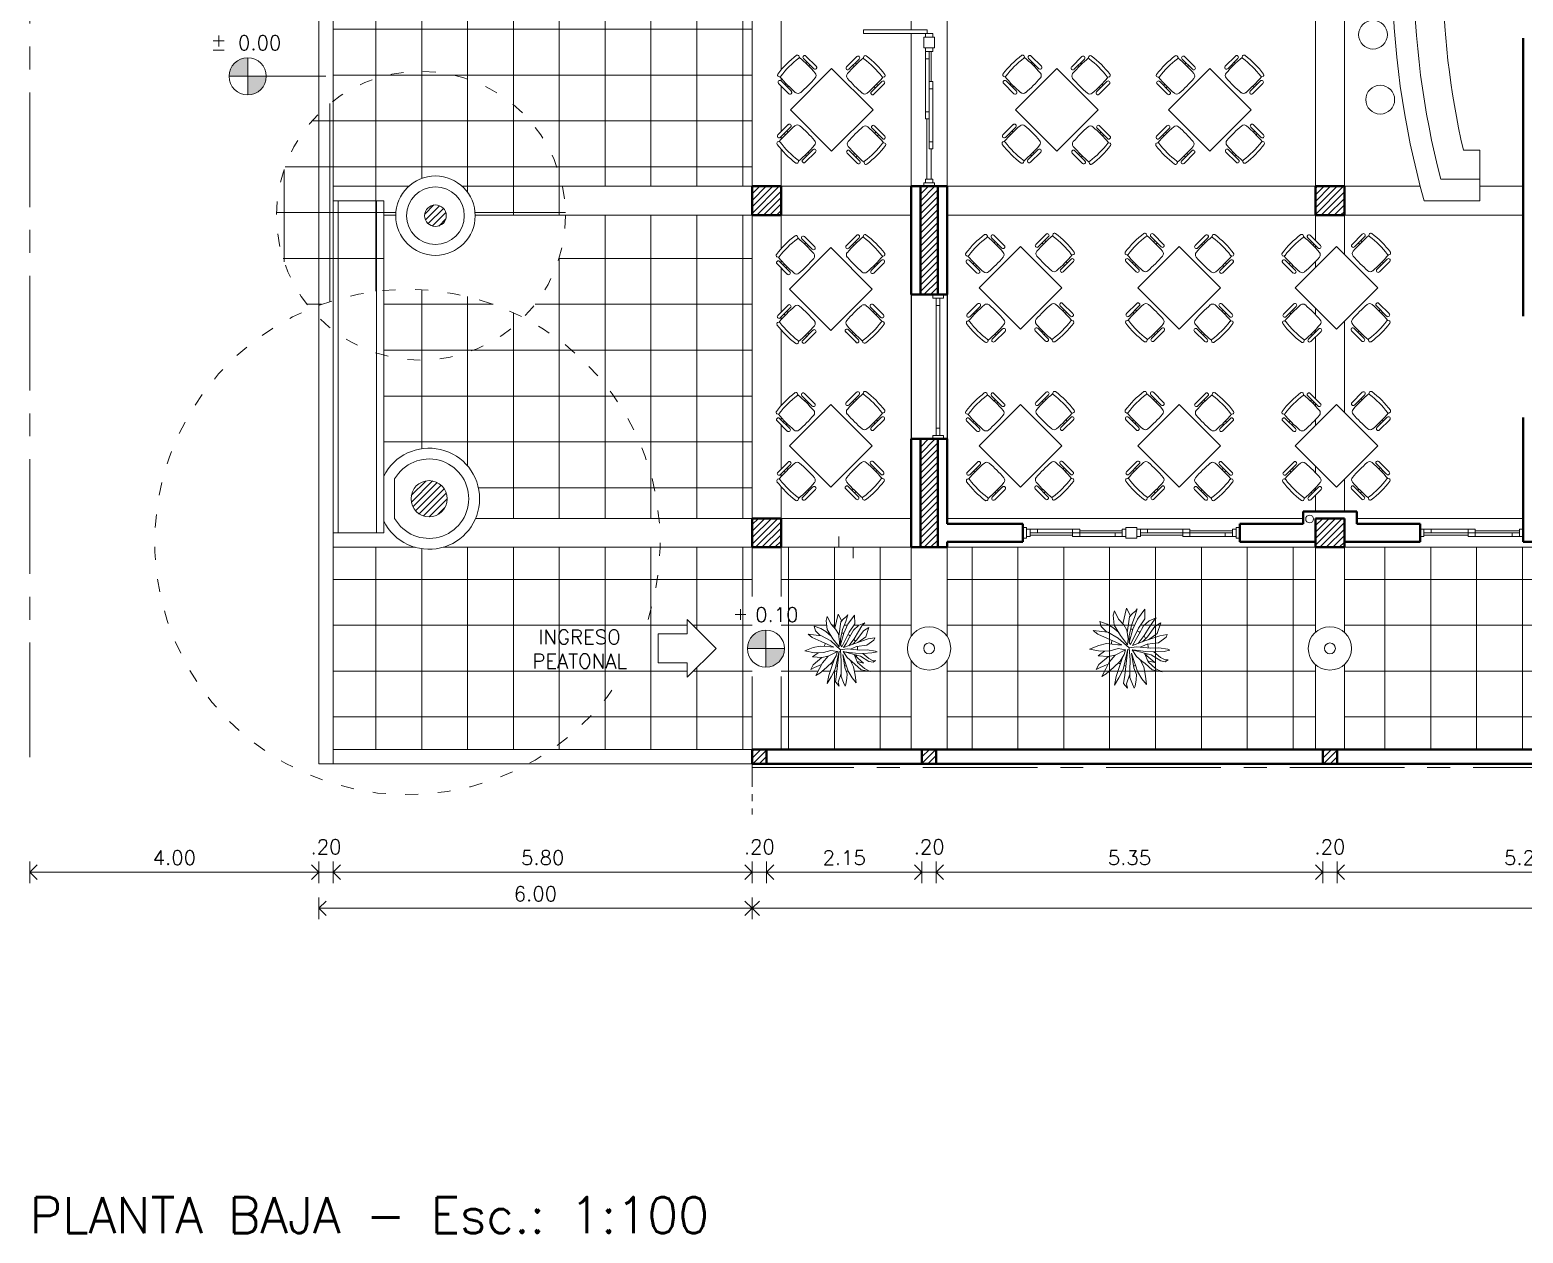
# Model space of a CAD drawing. Extents: x 1018 to 1352, y -109 to 184.
# Drawn here: x 1022.65 to 1043.32, y 100.24 to 116.91 of the extents above; entities that cross this region are included whole.
import ezdxf

# ---------------------------------------------------------------- set-up
doc = ezdxf.new("R2010")
doc.units = 0
doc.header["$LTSCALE"] = 0.5
doc.linetypes.add('ACAD_ISO03W100', pattern=[30, 12, -18])
doc.linetypes.add('CENTER', pattern=[50.8, 31.75, -6.35, 6.35, -6.35])
doc.layers.get('0').update_dxf_attribs({"linetype": 'CONTINUOUS'})
doc.layers.get('Defpoints').update_dxf_attribs({"linetype": 'CONTINUOUS'})
for name, color, linetype, lineweight in [('Acotaciones', 9, 'CONTINUOUS', 9), ('Carpintería', 55, 'CONTINUOUS', 20), ('Detalles .05', 243, 'CONTINUOUS', 5), ('Detalles 01', 8, 'CONTINUOUS', 9), ('Equipamiento fijo', 31, 'CONTINUOUS', 13), ('Equipamiento movil', 33, 'CONTINUOUS', 9), ('Muros corte', 7, 'CONTINUOUS', 40), ('Muros vista', 253, 'CONTINUOUS', 25), ('Pisos', 252, 'CONTINUOUS', 18), ('Proyección', 4, 'ACAD_ISO03W100', 18), ('Punta 01', 6, 'CONTINUOUS', 9), ('Punta 015', 64, 'CONTINUOUS', 13), ('Punta 02', 11, 'CONTINUOUS', 20), ('Punta 05', 52, 'CONTINUOUS', 50), ('Tratamiento pisos', 251, 'CONTINUOUS', 9), ('Vidrios', 147, 'CONTINUOUS', 13)]:
    doc.layers.add(name, color=color, linetype=linetype, lineweight=lineweight)
doc.styles.add('Texto 2 mm', font='simplex.shx', dxfattribs={"height": 0.2})
doc.styles.add('Texto 5 mm', font='simplex.shx', dxfattribs={"height": 0.5})
doc.dimstyles.new('Primera línea', dxfattribs={"dimscale": 0, "dimtxt": 0.2, "dimasz": 0.2, "dimexe": 0.15, "dimexo": 0, "dimgap": 0.1, "dimtad": 1, "dimzin": 4, "dimdsep": 46, "dimtxsty": 'Texto 2 mm', "dimblk": 'OPEN90', "dimcen": 2.5, "dimclrd": 256, "dimclre": 256, "dimclrt": 256, "dimadec": 0, "dimazin": 0, "dimtfac": 1, "dimtmove": 2, "dimatfit": 3, "dimldrblk": 'OPEN90', "dimfxl": 1, "dimtolj": 1, "dimtzin": 0, "dimlwd": -1, "dimlwe": -1, "dimarcsym": 0})
doc.dimstyles.new('Segunda línea', dxfattribs={"dimscale": 0, "dimtxt": 0.2, "dimasz": 0.2, "dimexe": 0.15, "dimexo": 0.5, "dimgap": 0.1, "dimtad": 1, "dimzin": 4, "dimdsep": 46, "dimtxsty": 'Texto 2 mm', "dimblk": 'OPEN90', "dimcen": 2.5, "dimclrd": 256, "dimclre": 256, "dimclrt": 256, "dimadec": 0, "dimazin": 0, "dimtfac": 1, "dimtmove": 2, "dimatfit": 3, "dimldrblk": 'OPEN90', "dimfxl": 1, "dimtolj": 1, "dimtzin": 0, "dimlwd": -1, "dimlwe": -1, "dimarcsym": 0})
pattern_1 = [(0, (10.8031, -2.4661), (1e-16, 0.635), []), (90, (10.8031, -2.4661), (-0.635, 2e-16), [])]
pattern_2 = [(45, (10.88055, -3.54249), (-0.0449012806, 0.0449012806), [])]

# ---------------------------------------------------------------- blocks, each defined once
blk = doc.blocks.new('_Open90')
at = {"color": 0, "linetype": 'ByBlock', "lineweight": -2}
for p, q in [((0, 0), (-1, 0)), ((-0.5, 0.5), (0, 0)), ((0, 0), (-0.5, -0.5))]:
    blk.add_line(p, q, dxfattribs=at)
blk = doc.blocks.new('*D199')
at = {"layer": 'Acotaciones', "transparency": 16777216}
for p, q in [((1022.649, 105.389), (1022.649, 105.089)), ((1022.849, 105.239), (1026.449, 105.239)), ((1026.649, 105.389), (1026.649, 105.089))]:
    blk.add_line(p, q, dxfattribs=at)
at = {"layer": 'Defpoints', "color": 0, "transparency": 16777216}
for p in [(1022.649, 105.389), (1026.649, 105.389), (1026.649, 105.239)]:
    blk.add_point(p, dxfattribs=at)
at = {"layer": 'Acotaciones', "transparency": 16777216, "xscale": 0.2, "yscale": 0.2, "zscale": 0.2, "rotation": 180}
blk.add_blockref('_Open90', (1022.649, 105.239), dxfattribs=at)
at = {"layer": 'Acotaciones', "transparency": 16777216, "xscale": 0.2, "yscale": 0.2, "zscale": 0.2}
blk.add_blockref('_Open90', (1026.649, 105.239), dxfattribs=at)
at = {"layer": 'Acotaciones', "transparency": 16777216, "insert": (1024.649, 105.439), "char_height": 0.2, "attachment_point": 5, "style": 'Texto 2 mm'}
blk.add_mtext('\\A1;4.00', dxfattribs=at)
blk = doc.blocks.new('Mesa con sillas')
at = {"layer": 'Equipamiento movil'}
for p, q in [((-0.394, 0.665), (-0.251, 0.523)), ((-0.217, 0.557), (-0.359, 0.7)), ((0.362, 0.708), (0.22, 0.565)), ((0.254, 0.531), (0.397, 0.674)), ((-0.574, -0.028), (-0.001, 0.545)), ((-0.34, 0.612), (-0.357, 0.595)), ((-0.305, 0.576), (-0.321, 0.56)), ((-0.001, 0.545), (0.572, -0.028)), ((0.324, 0.568), (0.307, 0.584)), ((0.36, 0.604), (0.343, 0.62)), ((-0.739, 0.32), (-0.596, 0.178)), ((-0.562, 0.212), (-0.705, 0.354)), ((-0.635, 0.317), (-0.651, 0.301)), ((-0.599, 0.282), (-0.615, 0.265)), ((0.708, 0.363), (0.565, 0.22)), ((0.599, 0.186), (0.742, 0.328)), ((0.618, 0.273), (0.602, 0.29)), ((0.654, 0.309), (0.638, 0.326)), ((-0.001, -0.6), (-0.574, -0.028)), ((0.572, -0.028), (-0.001, -0.6)), ((-0.604, -0.241), (-0.746, -0.384)), ((-0.712, -0.418), (-0.569, -0.276)), ((-0.659, -0.365), (-0.642, -0.381)), ((-0.623, -0.329), (-0.607, -0.345)), ((0.55, -0.285), (0.692, -0.428)), ((0.726, -0.394), (0.584, -0.251)), ((0.587, -0.355), (0.603, -0.339)), ((0.622, -0.391), (0.639, -0.375)), ((-0.258, -0.586), (-0.401, -0.729)), ((0.381, -0.739), (0.239, -0.596)), ((0.733, -0.527), (0.734, -0.527)), ((-0.367, -0.763), (-0.224, -0.621)), ((-0.364, -0.659), (-0.348, -0.676)), ((-0.328, -0.624), (-0.312, -0.64)), ((0.204, -0.631), (0.347, -0.773)), ((0.292, -0.65), (0.308, -0.634)), ((0.328, -0.685), (0.344, -0.669))]:
    blk.add_line(p, q, dxfattribs=at)
for centre, radius, start, end in [((0.321, -0.36), 1.342, 127.131, 142.869), ((0.321, -0.36), 1.291, 127.131, 142.869), ((-0.477, 0.687), 0.0255, 315.6251, 118.6369), ((-1.736, -0.837), 1.988, 40.8183, 49.7755), ((-0.377, 0.683), 0.0242, 45, 225), ((1.739, -0.828), 1.988, 130.2245, 139.1817), ((0.38, 0.691), 0.0242, 315, 135), ((0.48, 0.695), 0.0255, 61.3631, 224.3749), ((-0.318, -0.352), 1.291, 37.131, 52.869), ((-0.318, -0.352), 1.342, 37.131, 52.869), ((-0.726, 0.437), 0.0255, 151.3631, 314.3749), ((-0.234, 0.54), 0.0242, 225, 45), ((-0.269, 0.43), 0.0505, 319.1817, 40.8183), ((0.237, 0.548), 0.0242, 135, 315), ((0.272, 0.438), 0.0505, 139.1817, 220.8183), ((-0.794, 1.705), 1.988, 310.8183, 319.7755), ((0.729, 0.446), 0.0255, 225.6251, 28.6369), ((-0.722, 0.337), 0.0242, 45, 225), ((0.797, 1.696), 1.988, 220.2245, 229.1817), ((-0.579, 0.195), 0.0242, 225, 45), ((-1.736, 1.696), 1.988, 310.8183, 319.1817), ((1.739, 1.705), 1.988, 220.8183, 229.1817), ((0.582, 0.203), 0.0242, 135, 315), ((0.725, 0.345), 0.0242, 315, 135), ((-0.469, 0.23), 0.0505, 229.1817, 310.8183), ((0.472, 0.238), 0.0505, 229.1817, 310.8183), ((-0.729, -0.401), 0.0242, 135, 315), ((0.79, -1.76), 1.988, 130.8183, 139.7755), ((-0.587, -0.258), 0.0242, 315, 135), ((-0.477, -0.294), 0.0505, 49.1817, 130.8183), ((-1.743, -1.76), 1.988, 40.8183, 49.1817), ((1.723, -1.77), 1.988, 130.8183, 139.1817), ((0.457, -0.304), 0.0505, 49.1817, 130.8183), ((-0.81, -1.77), 1.988, 40.2245, 49.1817), ((0.567, -0.268), 0.0242, 45, 225), ((0.709, -0.411), 0.0242, 225, 45), ((-0.734, -0.501), 0.0255, 45.6251, 208.6369), ((0.314, 0.296), 1.342, 217.131, 232.869), ((0.317, 0.3), 1.296, 217.1584, 232.8416), ((-1.743, 0.773), 1.988, 310.2245, 319.1817), ((-0.241, -0.604), 0.0242, 315, 135), ((-0.277, -0.494), 0.0505, 319.1817, 40.8183), ((0.222, -0.613), 0.0242, 45, 225), ((0.257, -0.503), 0.0505, 139.1817, 220.8183), ((1.723, 0.763), 1.988, 220.8183, 229.7755), ((-0.333, 0.287), 1.291, 307.131, 322.869), ((-0.333, 0.287), 1.342, 307.131, 322.869), ((0.714, -0.511), 0.0255, 331.3631, 134.3749), ((-0.484, -0.751), 0.0255, 241.3631, 44.3749), ((-0.384, -0.746), 0.0242, 135, 315), ((0.364, -0.756), 0.0242, 225, 45), ((0.464, -0.761), 0.0255, 135.6251, 298.6369)]:
    blk.add_arc(centre, radius, start, end, dxfattribs=at)
blk = doc.blocks.new('*D200')
at = {"layer": 'Acotaciones', "transparency": 16777216}
for p, q in [((1026.849, 105.389), (1026.849, 105.089)), ((1027.049, 105.239), (1032.449, 105.239)), ((1032.649, 105.389), (1032.649, 105.089))]:
    blk.add_line(p, q, dxfattribs=at)
at = {"layer": 'Defpoints', "color": 0, "transparency": 16777216}
for p in [(1026.849, 105.389), (1032.649, 105.389), (1032.649, 105.239)]:
    blk.add_point(p, dxfattribs=at)
at = {"layer": 'Acotaciones', "transparency": 16777216, "xscale": 0.2, "yscale": 0.2, "zscale": 0.2, "rotation": 180}
blk.add_blockref('_Open90', (1026.849, 105.239), dxfattribs=at)
at = {"layer": 'Acotaciones', "transparency": 16777216, "xscale": 0.2, "yscale": 0.2, "zscale": 0.2}
blk.add_blockref('_Open90', (1032.649, 105.239), dxfattribs=at)
at = {"layer": 'Acotaciones', "transparency": 16777216, "insert": (1029.749, 105.439), "char_height": 0.2, "attachment_point": 5, "style": 'Texto 2 mm'}
blk.add_mtext('\\A1;5.80', dxfattribs=at)
blk = doc.blocks.new('*D201')
at = {"layer": 'Acotaciones', "transparency": 16777216}
for p, q in [((1032.849, 105.389), (1032.849, 105.089)), ((1033.049, 105.239), (1034.799, 105.239)), ((1034.999, 105.389), (1034.999, 105.089))]:
    blk.add_line(p, q, dxfattribs=at)
at = {"layer": 'Defpoints', "color": 0, "transparency": 16777216}
for p in [(1032.849, 105.389), (1034.999, 105.389), (1034.999, 105.239)]:
    blk.add_point(p, dxfattribs=at)
at = {"layer": 'Acotaciones', "transparency": 16777216, "xscale": 0.2, "yscale": 0.2, "zscale": 0.2, "rotation": 180}
blk.add_blockref('_Open90', (1032.849, 105.239), dxfattribs=at)
at = {"layer": 'Acotaciones', "transparency": 16777216, "xscale": 0.2, "yscale": 0.2, "zscale": 0.2}
blk.add_blockref('_Open90', (1034.999, 105.239), dxfattribs=at)
at = {"layer": 'Acotaciones', "transparency": 16777216, "insert": (1033.924, 105.439), "char_height": 0.2, "attachment_point": 5, "style": 'Texto 2 mm'}
blk.add_mtext('\\A1;2.15', dxfattribs=at)
blk = doc.blocks.new('*D202')
at = {"layer": 'Acotaciones', "transparency": 16777216}
for p, q in [((1035.199, 105.389), (1035.199, 105.089)), ((1035.399, 105.239), (1040.349, 105.239)), ((1040.549, 105.389), (1040.549, 105.089))]:
    blk.add_line(p, q, dxfattribs=at)
at = {"layer": 'Defpoints', "color": 0, "transparency": 16777216}
for p in [(1035.199, 105.389), (1040.549, 105.389), (1040.549, 105.239)]:
    blk.add_point(p, dxfattribs=at)
at = {"layer": 'Acotaciones', "transparency": 16777216, "xscale": 0.2, "yscale": 0.2, "zscale": 0.2, "rotation": 180}
blk.add_blockref('_Open90', (1035.199, 105.239), dxfattribs=at)
at = {"layer": 'Acotaciones', "transparency": 16777216, "xscale": 0.2, "yscale": 0.2, "zscale": 0.2}
blk.add_blockref('_Open90', (1040.549, 105.239), dxfattribs=at)
at = {"layer": 'Acotaciones', "transparency": 16777216, "insert": (1037.874, 105.439), "char_height": 0.2, "attachment_point": 5, "style": 'Texto 2 mm'}
blk.add_mtext('\\A1;5.35', dxfattribs=at)
blk = doc.blocks.new('*D206')
at = {"layer": 'Acotaciones', "transparency": 16777216}
for p, q in [((1026.649, 104.889), (1026.649, 104.589)), ((1032.649, 104.889), (1032.649, 104.589)), ((1026.849, 104.739), (1032.449, 104.739))]:
    blk.add_line(p, q, dxfattribs=at)
at = {"layer": 'Defpoints', "color": 0, "transparency": 16777216}
for p in [(1026.649, 105.389), (1032.649, 105.389), (1032.649, 104.739)]:
    blk.add_point(p, dxfattribs=at)
at = {"layer": 'Acotaciones', "transparency": 16777216, "xscale": 0.2, "yscale": 0.2, "zscale": 0.2, "rotation": 180}
blk.add_blockref('_Open90', (1026.649, 104.739), dxfattribs=at)
at = {"layer": 'Acotaciones', "transparency": 16777216, "xscale": 0.2, "yscale": 0.2, "zscale": 0.2}
blk.add_blockref('_Open90', (1032.649, 104.739), dxfattribs=at)
at = {"layer": 'Acotaciones', "transparency": 16777216, "insert": (1029.649, 104.939), "char_height": 0.2, "attachment_point": 5, "style": 'Texto 2 mm'}
blk.add_mtext('\\A1;6.00', dxfattribs=at)
blk = doc.blocks.new('*D207')
at = {"layer": 'Acotaciones', "transparency": 16777216}
for p, q in [((1032.649, 104.889), (1032.649, 104.589)), ((1074.649, 104.889), (1074.649, 104.589)), ((1032.849, 104.739), (1074.449, 104.739))]:
    blk.add_line(p, q, dxfattribs=at)
at = {"layer": 'Defpoints', "color": 0, "transparency": 16777216}
for p in [(1032.649, 105.389), (1074.649, 105.389), (1074.649, 104.739)]:
    blk.add_point(p, dxfattribs=at)
at = {"layer": 'Acotaciones', "transparency": 16777216, "xscale": 0.2, "yscale": 0.2, "zscale": 0.2, "rotation": 180}
blk.add_blockref('_Open90', (1032.649, 104.739), dxfattribs=at)
at = {"layer": 'Acotaciones', "transparency": 16777216, "xscale": 0.2, "yscale": 0.2, "zscale": 0.2}
blk.add_blockref('_Open90', (1074.649, 104.739), dxfattribs=at)
at = {"layer": 'Acotaciones', "transparency": 16777216, "insert": (1053.649, 104.939), "char_height": 0.2, "attachment_point": 5, "style": 'Texto 2 mm'}
blk.add_mtext('\\A1;42.00', dxfattribs=at)
blk = doc.blocks.new('Planta 1')
for p, q in [((-0.233, 0.595), (-0.254, 0.525)), ((-0.254, 0.525), (-0.236, 0.364)), ((-0.166, 0.461), (-0.233, 0.595)), ((-0.039, 0.64), (-0.099, 0.388)), ((0.024, 0.515), (-0.039, 0.64)), ((-0.027, 0.244), (0.009, 0.498)), ((0.009, 0.498), (0.057, 0.553)), ((0.097, 0.506), (0.041, 0.362)), ((0.057, 0.553), (0.113, 0.595)), ((0.132, 0.627), (0.097, 0.506)), ((0.113, 0.595), (0.132, 0.627)), ((0.137, 0.461), (0.254, 0.622)), ((0.254, 0.622), (0.257, 0.466)), ((0.438, 0.481), (0.326, 0.436)), ((0.387, 0.426), (0.438, 0.481)), ((-0.337, 0.252), (-0.574, 0.277)), ((-0.574, 0.277), (-0.502, 0.222)), ((-0.35, 0.384), (-0.47, 0.424)), ((-0.47, 0.424), (-0.446, 0.342)), ((-0.446, 0.342), (-0.358, 0.254)), ((-0.259, 0.329), (-0.35, 0.384)), ((-0.172, 0.158), (-0.337, 0.252)), ((-0.164, 0.246), (-0.259, 0.329)), ((-0.236, 0.364), (-0.134, 0.198)), ((-0.084, 0.372), (-0.166, 0.461)), ((-0.033, 0.287), (-0.084, 0.372)), ((-0.012, 0.145), (-0.033, 0.287)), ((0.041, 0.362), (0.004, 0.193)), ((0.004, 0.087), (0.063, 0.299)), ((0.156, 0.317), (0.026, 0.055)), ((0.063, 0.299), (0.137, 0.461)), ((0.257, 0.466), (0.156, 0.317)), ((0.233, 0.354), (0.164, 0.225)), ((0.326, 0.436), (0.233, 0.354)), ((0.246, 0.198), (0.326, 0.329)), ((0.416, 0.342), (0.297, 0.18)), ((0.326, 0.329), (0.387, 0.426)), ((0.512, 0.401), (0.416, 0.342)), ((0.456, 0.232), (0.512, 0.401)), ((-0.483, 0.039), (-0.637, -0.021)), ((-0.502, 0.222), (-0.345, 0.15)), ((-0.361, 0.068), (-0.483, 0.039)), ((-0.177, 0.051), (-0.361, 0.068)), ((-0.345, 0.15), (-0.116, 0.05)), ((-0.116, 0.05), (-0.177, 0.051)), ((0.002, 0.002), (-0.172, 0.158)), ((-0.134, 0.198), (-0.021, 0.051)), ((-0.021, 0.051), (-0.012, 0.145)), ((0.002, 0.002), (0.121, 0.019)), ((0.017, -0.2), (0.002, 0.002)), ((0.004, 0.193), (0.004, 0.087)), ((0.026, 0.055), (0.004, 0.087)), ((0.102, 0.113), (0.058, 0.039)), ((0.257, 0.111), (0.058, 0.039)), ((0.164, 0.225), (0.102, 0.113)), ((0.121, 0.019), (0.347, -0.006)), ((0.149, 0.072), (0.246, 0.198)), ((0.182, 0.012), (0.291, 0.061)), ((0.297, 0.18), (0.22, 0.096)), ((0.496, 0.195), (0.257, 0.111)), ((0.291, 0.061), (0.475, 0.081)), ((0.315, 0.131), (0.456, 0.232)), ((0.475, 0.081), (0.597, 0.173)), ((0.616, 0.217), (0.496, 0.195)), ((0.597, 0.173), (0.616, 0.217)), ((-0.637, -0.021), (-0.464, -0.053)), ((-0.394, -0.051), (-0.496, -0.128)), ((-0.496, -0.128), (-0.331, -0.138)), ((-0.331, -0.138), (-0.486, -0.267)), ((-0.464, -0.053), (-0.302, -0.048)), ((-0.318, -0.232), (-0.374, -0.336)), ((-0.331, -0.138), (-0.22, -0.115)), ((-0.22, -0.115), (-0.318, -0.232)), ((-0.302, -0.048), (-0.172, -0.011)), ((-0.246, -0.317), (-0.142, -0.212)), ((-0.053, -0.03), (-0.22, -0.115)), ((-0.172, -0.011), (-0.053, -0.03)), ((-0.097, -0.141), (-0.164, -0.334)), ((-0.142, -0.212), (-0.076, -0.108)), ((-0.092, -0.346), (-0.019, -0.022)), ((-0.076, -0.108), (-0.053, -0.03)), ((-0.068, -0.438), (-0.019, -0.022)), ((0.015, -0.354), (0.017, -0.2)), ((0.043, -0.084), (0.081, -0.319)), ((0.084, -0.22), (0.043, -0.084)), ((0.051, -0.031), (0.249, -0.086)), ((0.124, -0.138), (0.051, -0.031)), ((0.27, -0.061), (0.062, -0.034)), ((0.11, -0.294), (0.084, -0.22)), ((0.209, -0.215), (0.124, -0.138)), ((0.174, -0.184), (0.238, -0.304)), ((0.259, -0.254), (0.209, -0.215)), ((0.249, -0.086), (0.307, -0.227)), ((0.358, -0.113), (0.249, -0.086)), ((0.257, -0.103), (0.416, -0.237)), ((0.414, -0.066), (0.27, -0.061)), ((0.416, -0.237), (0.299, -0.208)), ((0.307, -0.227), (0.43, -0.336)), ((0.347, -0.006), (0.48, -0.001)), ((0.512, -0.207), (0.358, -0.113)), ((0.401, -0.065), (0.507, -0.153)), ((0.566, -0.056), (0.414, -0.066)), ((0.48, -0.001), (0.627, -0.023)), ((0.507, -0.153), (0.584, -0.195)), ((0.584, -0.222), (0.512, -0.207)), ((0.659, -0.036), (0.566, -0.056)), ((0.584, -0.195), (0.629, -0.192)), ((0.629, -0.192), (0.584, -0.222)), ((0.627, -0.023), (0.659, -0.036)), ((-0.486, -0.267), (-0.528, -0.349)), ((-0.528, -0.349), (-0.462, -0.317)), ((-0.462, -0.317), (-0.334, -0.262)), ((-0.374, -0.336), (-0.438, -0.461)), ((-0.438, -0.461), (-0.369, -0.416)), ((-0.369, -0.416), (-0.246, -0.317)), ((-0.206, -0.458), (-0.233, -0.6)), ((-0.164, -0.334), (-0.206, -0.458)), ((-0.161, -0.483), (-0.092, -0.346)), ((-0.086, -0.572), (-0.068, -0.438)), ((0.013, -0.425), (-0.041, -0.58)), ((0.012, -0.475), (0.015, -0.354)), ((0.057, -0.582), (0.012, -0.475)), ((0.081, -0.319), (0.121, -0.428)), ((0.14, -0.379), (0.11, -0.294)), ((0.121, -0.428), (0.116, -0.515)), ((0.209, -0.5), (0.14, -0.379)), ((0.238, -0.304), (0.265, -0.456)), ((0.371, -0.356), (0.259, -0.254)), ((0.265, -0.456), (0.281, -0.59)), ((0.536, -0.386), (0.371, -0.356)), ((0.43, -0.336), (0.536, -0.386)), ((-0.233, -0.6), (-0.161, -0.483)), ((-0.023, -0.649), (-0.086, -0.572)), ((-0.041, -0.58), (-0.023, -0.649)), ((0.084, -0.649), (0.057, -0.582)), ((0.1, -0.617), (0.084, -0.649)), ((0.116, -0.515), (0.1, -0.617)), ((0.281, -0.59), (0.209, -0.5))]:
    blk.add_line(p, q)
at = {"layer": 'Detalles .05'}
for start, end in [(125.0386, 125.0807), (79.6774, 86.207), (55.7777, 65.1238), (157.2574, 168.4231), (29.6412, 39.1255), (359.4429, 11.7162), (233.5733, 240.8096), (309.5647, 313.1025), (335.4998, 341.0401), (253.2847, 258.683), (283.2227, 289.1148)]:
    blk.add_arc((0.008, 0.001), 0.3, start, end, dxfattribs=at)
blk = doc.blocks.new('*D214')
at = {"layer": 'Acotaciones', "transparency": 16777216}
for p, q in [((1040.749, 105.389), (1040.749, 105.089)), ((1040.949, 105.239), (1045.769, 105.239)), ((1045.969, 105.389), (1045.969, 105.089))]:
    blk.add_line(p, q, dxfattribs=at)
at = {"layer": 'Defpoints', "color": 0, "transparency": 16777216}
for p in [(1040.749, 105.389), (1045.969, 105.389), (1045.969, 105.239)]:
    blk.add_point(p, dxfattribs=at)
at = {"layer": 'Acotaciones', "transparency": 16777216, "xscale": 0.2, "yscale": 0.2, "zscale": 0.2, "rotation": 180}
blk.add_blockref('_Open90', (1040.749, 105.239), dxfattribs=at)
at = {"layer": 'Acotaciones', "transparency": 16777216, "xscale": 0.2, "yscale": 0.2, "zscale": 0.2}
blk.add_blockref('_Open90', (1045.969, 105.239), dxfattribs=at)
at = {"layer": 'Acotaciones', "transparency": 16777216, "insert": (1043.359, 105.439), "char_height": 0.2, "attachment_point": 5, "style": 'Texto 2 mm'}
blk.add_mtext('\\A1;5.22', dxfattribs=at)

msp = doc.modelspace()

# ---------------------------------------------------------------- hatches: boundary and pattern name
at = {"layer": 'Detalles 01'}
h = msp.add_hatch(dxfattribs=at)
h.set_pattern_fill('ANSI31', color=256, scale=0.02, style=0)
h.set_pattern_definition(pattern_2)
h.paths.add_polyline_path([(1033.049, 114.739), (1032.649, 114.739), (1032.649, 114.339), (1033.049, 114.339)])
h = msp.add_hatch(dxfattribs=at)
h.set_pattern_fill('ANSI31', color=256, scale=0.02, style=0)
h.set_pattern_definition(pattern_2)
h.paths.add_polyline_path([(1035.219, 114.739), (1034.979, 114.739), (1034.979, 113.239), (1035.219, 113.239)])
h = msp.add_hatch(dxfattribs=at)
h.set_pattern_fill('ANSI31', color=256, scale=0.02, style=0)
h.set_pattern_definition(pattern_2)
h.paths.add_polyline_path([(1040.849, 114.739), (1040.449, 114.739), (1040.449, 114.339), (1040.849, 114.339)])
h = msp.add_hatch(dxfattribs=at)
h.set_pattern_fill('ANSI31', color=256, scale=0.02, style=0)
h.set_pattern_definition(pattern_2)
h.paths.add_polyline_path([(1034.979, 109.739), (1035.219, 109.739), (1035.219, 111.239), (1034.979, 111.239)])
h = msp.add_hatch(dxfattribs=at)
h.set_pattern_fill('ANSI31', color=256, scale=0.02, style=0)
h.set_pattern_definition(pattern_2)
h.paths.add_polyline_path([(1033.049, 110.139), (1032.649, 110.139), (1032.649, 109.739), (1033.049, 109.739)])
h = msp.add_hatch(dxfattribs=at)
h.set_pattern_fill('ANSI31', color=256, scale=0.02, style=0)
h.set_pattern_definition(pattern_2)
h.paths.add_polyline_path([(1040.849, 110.139), (1040.449, 110.139), (1040.449, 109.739), (1040.849, 109.739)])
h = msp.add_hatch(dxfattribs=at)
h.set_pattern_fill('ANSI31', color=256, scale=0.02, style=0)
h.set_pattern_definition(pattern_2)
h.paths.add_polyline_path([(1035.199, 106.739), (1035.199, 106.939), (1034.999, 106.939), (1034.999, 106.739)])
h.paths.add_polyline_path([(1032.649, 106.939), (1032.649, 106.739), (1032.849, 106.739), (1032.849, 106.939)])
h = msp.add_hatch(dxfattribs=at)
h.set_pattern_fill('ANSI31', color=256, scale=0.02, style=0)
h.set_pattern_definition(pattern_2)
h.paths.add_polyline_path([(1040.749, 106.939), (1040.549, 106.939), (1040.549, 106.739), (1040.749, 106.739)])
at = {"layer": 'Tratamiento pisos'}
h = msp.add_hatch(dxfattribs=at)
h.set_pattern_fill('NET,_O', color=256, scale=0.2)
h.set_pattern_definition(pattern_1)
h.paths.add_polyline_path([(1026.849, 115.92), (1026.849, 114.739), (1027.894, 114.739, -0.38621), (1028.634, 114.739), (1030.022, 114.739, 0.552415)], flags=16)
h.paths.add_polyline_path([(1030.022, 114.739), (1032.649, 114.739), (1032.649, 117.739), (1032.149, 117.739), (1031.749, 117.339), (1031.749, 117.539), (1031.349, 117.539), (1031.349, 117.739), (1026.849, 117.739), (1026.849, 115.92, -0.552415)])
h.paths.add_polyline_path([(1031.349, 117.739), (1031.349, 117.939), (1031.749, 117.939), (1031.749, 118.139), (1032.149, 117.739), (1032.649, 117.739), (1032.649, 120.739), (1026.849, 120.739), (1026.849, 117.739)])
h = msp.add_hatch(dxfattribs=at)
h.set_pattern_fill('NET,_O', color=256, scale=0.2)
h.set_pattern_definition(pattern_1)
h.paths.add_polyline_path([(1032.649, 114.339), (1030.064, 114.339, -0.199108), (1029.482, 112.922, -0.255456), (1031.361, 110.139), (1032.649, 110.139)])
h.paths.add_polyline_path([(1029.482, 112.922, -0.268375), (1027.549, 112.399), (1027.549, 110.723, -0.970633), (1028.821, 110.139), (1031.361, 110.139, 0.255456)])
h.paths.add_polyline_path([(1027.549, 113.297), (1027.549, 112.399, 0.268375), (1029.482, 112.922, 0.143577)])
h.paths.add_polyline_path([(1026.533, 113.044, -0.075148), (1027.549, 113.297), (1027.549, 114.339), (1027.714, 114.339, -0.986953), (1028.814, 114.339), (1030.064, 114.339, 0.998196), (1026.064, 114.332, 0.176653)])
h = msp.add_hatch(dxfattribs=at)
h.set_pattern_fill('ANSI31', color=256, scale=0.02, style=0)
h.set_pattern_definition([(45, (10.594196, -2.98607), (-0.0449012806, 0.0449012806), [])])
h.paths.add_polyline_path([(1028.414, 114.332, 1), (1028.114, 114.332, 1)])
h = msp.add_hatch(dxfattribs=at)
h.set_pattern_fill('ANSI31', color=256, scale=0.02, style=0)
h.set_pattern_definition([(45, (10.63654, -2.79627), (-0.0449012806, 0.0449012806), [])])
h.paths.add_polyline_path([(1028.426, 110.412, 1), (1027.926, 110.412, 1)])
h = msp.add_hatch(dxfattribs=at)
h.set_pattern_fill('NET,_O', color=256, scale=0.2)
h.set_pattern_definition(pattern_1)
h.paths.add_polyline_path([(1028.369, 109.739, -0.140348), (1027.983, 109.739), (1026.849, 109.739), (1026.849, 106.939), (1032.649, 106.939), (1032.649, 109.739)])
h.paths.add_polyline_path([(1031.349, 108.539), (1031.749, 108.539), (1031.749, 108.739), (1032.149, 108.339), (1031.749, 107.939), (1031.749, 108.139), (1031.349, 108.139)], flags=16)
h = msp.add_hatch(dxfattribs=at)
h.set_pattern_fill('NET,_O', color=256, scale=0.2)
h.set_pattern_definition(pattern_1)
h.paths.add_polyline_path([(1034.849, 109.739), (1033.049, 109.739), (1033.049, 106.939), (1034.849, 106.939), (1034.849, 108.173, -0.147477), (1034.799, 108.339, -0.147477), (1034.849, 108.505)])
h.paths.add_polyline_path([(1034.209, 108.691), (1034.17, 108.649), (1034.123, 108.574), (1034.061, 108.472), (1034.057, 108.467, -0.041407), (1034.078, 108.435), (1034.1, 108.459), (1034.193, 108.584), (1034.267, 108.63), (1034.224, 108.499), (1034.114, 108.421), (1034.255, 108.47), (1034.347, 108.487), (1034.333, 108.453), (1034.238, 108.382), (1034.104, 108.367, -0.053604), (1034.109, 108.318), (1034.139, 108.314), (1034.242, 108.318), (1034.356, 108.301), (1034.38, 108.291), (1034.308, 108.276), (1034.191, 108.268), (1034.181, 108.268), (1034.263, 108.201), (1034.323, 108.168), (1034.358, 108.17), (1034.323, 108.147), (1034.267, 108.158), (1034.148, 108.232), (1034.096, 108.244, -0.024179), (1034.088, 108.224), (1034.193, 108.135), (1034.102, 108.158), (1034.108, 108.143), (1034.203, 108.058), (1034.286, 108.02), (1034.158, 108.043), (1034.071, 108.122), (1034.035, 108.15, -0.015438), (1034.024, 108.141), (1034.055, 108.083), (1034.075, 107.966), (1034.088, 107.862), (1034.032, 107.931), (1033.978, 108.026), (1033.956, 108.091), (1033.952, 108.1, -0.025715), (1033.93, 108.094), (1033.933, 108.072), (1033.964, 107.987), (1033.96, 107.92), (1033.948, 107.841), (1033.935, 107.816), (1033.915, 107.868), (1033.88, 107.951), (1033.88, 107.99), (1033.838, 107.87), (1033.853, 107.816), (1033.803, 107.876), (1033.818, 107.98), (1033.831, 108.092, -0.023559), (1033.81, 108.097), (1033.799, 108.051), (1033.746, 107.945), (1033.69, 107.854), (1033.71, 107.964), (1033.743, 108.06), (1033.763, 108.117, -0.031585), (1033.738, 108.133), (1033.68, 108.074), (1033.585, 107.997), (1033.531, 107.962), (1033.581, 108.058), (1033.612, 108.116), (1033.513, 108.074), (1033.461, 108.049), (1033.494, 108.112), (1033.614, 108.212), (1033.486, 108.22), (1033.565, 108.279), (1033.511, 108.278), (1033.377, 108.303), (1033.496, 108.349), (1033.591, 108.372), (1033.649, 108.367, -0.048758), (1033.662, 108.41), (1033.603, 108.436), (1033.482, 108.491), (1033.426, 108.534), (1033.593, 108.516), (1033.525, 108.584), (1033.506, 108.647), (1033.599, 108.616), (1033.669, 108.574), (1033.743, 108.51, -0.000184), (1033.743, 108.51), (1033.688, 108.601), (1033.673, 108.726), (1033.69, 108.78), (1033.741, 108.676), (1033.794, 108.619), (1033.84, 108.815), (1033.889, 108.718), (1033.915, 108.747), (1033.958, 108.78), (1033.972, 108.805), (1033.945, 108.711), (1033.902, 108.599), (1033.892, 108.552, -0.028046), (1033.918, 108.549), (1033.976, 108.676), (1034.067, 108.801), (1034.069, 108.68), (1033.991, 108.564), (1033.974, 108.531, -0.040803), (1034.007, 108.512), (1034.051, 108.593), (1034.123, 108.657)], flags=16)
h = msp.add_hatch(dxfattribs=at)
h.set_pattern_fill('NET,_O', color=256, scale=0.2)
h.set_pattern_definition(pattern_1)
h.paths.add_polyline_path([(1035.349, 109.739), (1035.349, 108.505, -0.147477), (1035.399, 108.339, -0.147477), (1035.349, 108.173), (1035.349, 106.939), (1040.449, 106.939), (1040.449, 108.115, -0.213422), (1040.349, 108.339, -0.213422), (1040.449, 108.563), (1040.449, 109.739)])
h.paths.add_polyline_path([(1037.976, 108.583), (1038.087, 108.747), (1038.085, 108.881), (1037.984, 108.742), (1037.92, 108.604), (1037.919, 108.601, -0.058012)], flags=16)
h = msp.add_hatch(dxfattribs=at)
h.set_pattern_fill('NET,_O', color=256, scale=0.2)
h.set_pattern_definition(pattern_1)
h.paths.add_polyline_path([(1045.949, 106.939), (1045.949, 108.064, -0.298217), (1045.769, 108.339, -0.298217), (1045.949, 108.614), (1045.949, 109.739), (1040.849, 109.739), (1040.849, 108.563, -0.213422), (1040.949, 108.339, -0.213422), (1040.849, 108.115), (1040.849, 106.939)])
h.paths.add_polyline_path([(1044.123, 108.438), (1043.723, 108.438), (1043.723, 108.838), (1043.523, 108.838), (1043.923, 109.238), (1044.323, 108.838), (1044.123, 108.838)], flags=16)
at = {"layer": 'Vidrios', "linetype": 'Continuous'}
h = msp.add_hatch(color=256, dxfattribs=at)
h.paths.add_polyline_path([(1025.665, 116.519, 0.414214), (1025.408, 116.262), (1025.665, 116.262)])
h.paths.add_polyline_path([(1025.921, 116.262), (1025.665, 116.262), (1025.665, 116.006, 0.414214)])
h = msp.add_hatch(color=256, dxfattribs=at)
h.paths.add_polyline_path([(1032.84, 108.592, 0.414214), (1032.584, 108.336), (1032.84, 108.336)])
h.paths.add_polyline_path([(1033.097, 108.336), (1032.84, 108.336), (1032.84, 108.079, 0.414214)])

# ---------------------------------------------------------------- linework, layer by layer
at = {"layer": 'Acotaciones'}
for p, q in [((1026.649, 105.389), (1026.649, 105.089)), ((1026.649, 105.239), (1026.849, 105.239)), ((1026.849, 105.389), (1026.849, 105.089)), ((1032.649, 105.239), (1032.849, 105.239)), ((1034.999, 105.239), (1035.199, 105.239)), ((1040.549, 105.239), (1040.749, 105.239))]:
    msp.add_line(p, q, dxfattribs=at)
at = {"layer": 'Carpintería'}
for p, q in [((1034.19, 116.906), (1035.074, 116.906)), ((1034.19, 116.856), (1034.19, 116.906)), ((1034.19, 116.856), (1035.074, 116.856)), ((1035.049, 116.806), (1035.049, 116.856)), ((1035.049, 116.856), (1035.149, 116.856)), ((1035.074, 116.856), (1035.074, 116.906)), ((1035.149, 116.856), (1035.149, 116.806)), ((1035.024, 116.806), (1035.024, 116.656)), ((1035.024, 116.806), (1035.174, 116.806)), ((1035.024, 116.656), (1035.174, 116.656)), ((1035.049, 116.656), (1035.049, 116.606)), ((1035.149, 116.656), (1035.149, 116.606)), ((1035.174, 116.806), (1035.174, 116.656)), ((1035.149, 116.606), (1035.049, 116.606)), ((1035.049, 116.606), (1035.049, 115.672)), ((1035.099, 116.506), (1035.049, 116.506)), ((1035.099, 116.606), (1035.099, 115.256)), ((1035.149, 116.189), (1035.099, 116.189)), ((1035.149, 116.089), (1035.099, 116.089)), ((1035.149, 116.189), (1035.149, 115.256)), ((1035.099, 115.772), (1035.049, 115.772)), ((1035.099, 115.672), (1035.049, 115.672)), ((1035.099, 115.356), (1035.149, 115.356)), ((1035.099, 115.256), (1035.149, 115.256)), ((1035.174, 114.789), (1035.024, 114.789)), ((1035.024, 114.789), (1035.024, 114.739)), ((1035.049, 114.789), (1035.049, 114.839)), ((1035.049, 114.839), (1035.149, 114.839)), ((1035.149, 114.839), (1035.149, 114.789)), ((1035.174, 114.789), (1035.174, 114.739)), ((1035.149, 113.239), (1035.149, 113.189)), ((1035.149, 113.189), (1035.299, 113.189)), ((1035.199, 113.189), (1035.199, 111.289)), ((1035.249, 113.189), (1035.249, 111.289)), ((1035.299, 113.239), (1035.299, 113.189)), ((1035.199, 113.089), (1035.249, 113.089)), ((1035.149, 111.289), (1035.299, 111.289)), ((1035.149, 111.289), (1035.149, 111.239)), ((1035.199, 111.389), (1035.249, 111.389)), ((1035.299, 111.289), (1035.299, 111.239)), ((1036.449, 110.014), (1036.399, 110.014)), ((1036.449, 110.014), (1036.449, 109.864)), ((1037.974, 110.014), (1037.824, 110.014)), ((1037.824, 110.014), (1037.824, 109.864)), ((1037.974, 110.014), (1037.974, 109.864)), ((1039.349, 110.014), (1039.349, 109.864)), ((1039.349, 110.014), (1039.399, 110.014)), ((1036.449, 109.864), (1036.399, 109.864)), ((1036.449, 109.989), (1036.499, 109.989)), ((1036.449, 109.889), (1036.499, 109.889)), ((1036.499, 109.989), (1036.499, 109.889)), ((1037.186, 109.989), (1036.499, 109.989)), ((1037.774, 109.939), (1036.499, 109.939)), ((1036.599, 109.989), (1036.599, 109.939)), ((1037.086, 109.989), (1037.086, 109.889)), ((1037.086, 109.889), (1037.774, 109.889)), ((1037.186, 109.989), (1037.186, 109.889)), ((1037.674, 109.939), (1037.674, 109.889)), ((1037.824, 109.989), (1037.774, 109.989)), ((1037.774, 109.889), (1037.774, 109.989)), ((1037.824, 109.889), (1037.774, 109.889)), ((1037.974, 109.864), (1037.824, 109.864)), ((1037.974, 109.989), (1038.024, 109.989)), ((1038.024, 109.889), (1037.974, 109.889)), ((1038.024, 109.989), (1038.024, 109.889)), ((1038.711, 109.989), (1038.024, 109.989)), ((1039.299, 109.939), (1038.024, 109.939)), ((1038.124, 109.989), (1038.124, 109.939)), ((1038.611, 109.989), (1038.611, 109.889)), ((1038.611, 109.889), (1039.299, 109.889)), ((1038.711, 109.989), (1038.711, 109.889)), ((1039.199, 109.939), (1039.199, 109.889)), ((1039.299, 109.989), (1039.299, 109.889)), ((1039.349, 109.989), (1039.299, 109.989)), ((1039.349, 109.889), (1039.299, 109.889)), ((1039.349, 109.864), (1039.399, 109.864)), ((1041.899, 109.989), (1041.949, 109.989)), ((1041.899, 109.889), (1041.949, 109.889)), ((1041.949, 109.889), (1041.949, 109.989)), ((1041.949, 109.989), (1042.661, 109.989)), ((1041.949, 109.939), (1043.274, 109.939)), ((1042.049, 109.939), (1042.049, 109.989)), ((1042.561, 109.889), (1042.561, 109.989)), ((1042.561, 109.889), (1043.274, 109.889)), ((1042.661, 109.889), (1042.661, 109.989)), ((1043.174, 109.939), (1043.174, 109.889)), ((1043.324, 109.989), (1043.274, 109.989)), ((1043.274, 109.989), (1043.274, 109.889)), ((1043.274, 109.889), (1043.324, 109.889))]:
    msp.add_line(p, q, dxfattribs=at)
at = {"layer": 'Detalles 01', "linetype": 'CENTER', "ltscale": 0.1}
for p, q in [((1022.649, 128.739), (1022.649, 106.739)), ((1074.699, 106.689), (1032.649, 106.689))]:
    msp.add_line(p, q, dxfattribs=at)
at = {"layer": 'Detalles 01'}
for p, q in [((1035.129, 116.606), (1035.129, 116.189)), ((1035.069, 115.672), (1035.069, 114.839)), ((1035.129, 115.256), (1035.129, 114.839)), ((1033.849, 109.889), (1033.849, 109.739)), ((1036.499, 109.909), (1037.086, 109.909)), ((1037.186, 109.969), (1037.774, 109.969)), ((1038.024, 109.909), (1038.611, 109.909)), ((1038.711, 109.969), (1039.299, 109.969)), ((1042.561, 109.909), (1041.949, 109.909)), ((1043.274, 109.966), (1042.661, 109.966)), ((1034.049, 109.739), (1034.049, 109.589))]:
    msp.add_line(p, q, dxfattribs=at)
at = {"layer": 'Detalles 01', "linetype": 'CENTER', "ltscale": 0.02}
msp.add_line((1032.649, 106.739), (1032.649, 106.039), dxfattribs=at)
at = {"layer": 'Detalles 01'}
msp.add_circle((1040.368, 110.131), 0.055, dxfattribs=at)
at = {"layer": 'Equipamiento fijo'}
for p, q in [((1042.496, 115.239), (1042.724, 115.239)), ((1042.724, 115.239), (1042.724, 114.539)), ((1042.182, 114.839), (1042.724, 114.839)), ((1041.953, 114.539), (1042.724, 114.539)), ((1027.549, 110.723), (1027.549, 110.101)), ((1027.699, 110.685), (1027.699, 110.138))]:
    msp.add_line(p, q, dxfattribs=at)
for centre, radius in [((1028.264, 114.332), 0.55), ((1028.264, 114.332), 0.4), ((1035.099, 108.339), 0.3), ((1040.649, 108.339), 0.3)]:
    msp.add_circle(centre, radius, dxfattribs=at)
for centre, radius, start, end in [((1053.327, 117.739), 11.815, 164.2861, 195.7139), ((1053.327, 117.739), 11.515, 165.4137, 194.5863), ((1053.327, 117.739), 11.115, 167.0022, 192.9978), ((1028.176, 110.412), 0.7, 206.3656, 153.6344), ((1028.176, 110.412), 0.55, 209.8181, 150.1819)]:
    msp.add_arc(centre, radius, start, end, dxfattribs=at)
at = {"layer": 'Equipamiento movil'}
for centre in [(1041.245, 116.839), (1041.345, 115.939)]:
    msp.add_circle(centre, 0.2, dxfattribs=at)
at = {"layer": 'Muros corte'}
for p, q in [((1043.324, 116.789), (1043.324, 112.939)), ((1032.649, 114.739), (1033.049, 114.739)), ((1032.649, 114.339), (1032.649, 114.739)), ((1033.049, 114.739), (1033.049, 114.339)), ((1035.349, 114.739), (1034.849, 114.739)), ((1034.849, 113.239), (1034.849, 114.739)), ((1034.979, 113.239), (1034.979, 114.739)), ((1035.219, 114.739), (1035.219, 113.239)), ((1035.349, 114.739), (1035.349, 113.239)), ((1040.849, 114.739), (1040.449, 114.739)), ((1040.449, 114.339), (1040.449, 114.739)), ((1040.849, 114.339), (1040.849, 114.739)), ((1033.049, 114.339), (1032.649, 114.339)), ((1040.849, 114.339), (1040.449, 114.339)), ((1034.849, 113.239), (1035.349, 113.239)), ((1043.324, 111.539), (1043.324, 109.814)), ((1034.849, 109.739), (1034.849, 111.239)), ((1034.849, 111.239), (1035.349, 111.239)), ((1034.979, 109.739), (1034.979, 111.239)), ((1035.219, 111.239), (1035.219, 109.739)), ((1035.349, 111.239), (1035.349, 110.064)), ((1041.019, 110.234), (1040.279, 110.234)), ((1040.279, 110.064), (1040.279, 110.234)), ((1041.019, 110.064), (1041.019, 110.234)), ((1032.649, 109.739), (1032.649, 110.139)), ((1032.649, 110.139), (1033.049, 110.139)), ((1033.049, 110.139), (1033.049, 109.739)), ((1036.399, 110.064), (1035.349, 110.064)), ((1036.399, 110.064), (1036.399, 109.814)), ((1040.279, 110.064), (1039.399, 110.064)), ((1039.399, 110.064), (1039.399, 109.814)), ((1040.849, 110.139), (1040.449, 110.139)), ((1040.449, 109.739), (1040.449, 110.139)), ((1040.849, 109.739), (1040.849, 110.139)), ((1041.019, 110.064), (1041.899, 110.064)), ((1041.899, 109.814), (1041.899, 110.064)), ((1035.349, 109.739), (1035.349, 109.814)), ((1036.399, 109.814), (1035.349, 109.814)), ((1040.449, 109.814), (1039.399, 109.814)), ((1040.849, 109.814), (1041.899, 109.814)), ((1043.474, 109.814), (1043.324, 109.814)), ((1033.049, 109.739), (1032.649, 109.739)), ((1035.349, 109.739), (1034.849, 109.739)), ((1040.849, 109.739), (1040.449, 109.739)), ((1074.649, 106.939), (1032.649, 106.939)), ((1032.649, 106.939), (1032.649, 106.739)), ((1032.849, 106.939), (1032.849, 106.739)), ((1034.999, 106.739), (1034.999, 106.939)), ((1035.199, 106.739), (1035.199, 106.939)), ((1040.549, 106.739), (1040.549, 106.939)), ((1040.749, 106.739), (1040.749, 106.939)), ((1074.649, 106.739), (1032.649, 106.739))]:
    msp.add_line(p, q, dxfattribs=at)
at = {"layer": 'Muros vista'}
for p, q in [((1034.849, 113.239), (1034.849, 111.239)), ((1035.349, 113.239), (1035.349, 111.239))]:
    msp.add_line(p, q, dxfattribs=at)
at = {"layer": 'Pisos'}
for p, q in [((1026.649, 128.739), (1026.649, 106.739)), ((1032.649, 120.739), (1032.649, 114.739)), ((1027.549, 114.539), (1026.849, 114.539)), ((1026.849, 114.539), (1026.849, 109.939)), ((1026.919, 114.539), (1026.919, 109.939)), ((1027.449, 114.539), (1027.449, 109.939)), ((1027.549, 114.539), (1027.549, 110.723)), ((1032.649, 114.339), (1032.649, 110.139)), ((1027.549, 110.101), (1027.549, 109.939)), ((1027.549, 109.939), (1026.849, 109.939)), ((1034.849, 109.739), (1033.049, 109.739)), ((1040.449, 109.739), (1035.349, 109.739)), ((1045.949, 109.739), (1040.849, 109.739)), ((1032.649, 106.739), (1026.649, 106.739))]:
    msp.add_line(p, q, dxfattribs=at)
at = {"layer": 'Proyección', "ltscale": 0.03}
msp.add_circle((1028.064, 114.332), 2, dxfattribs=at)
msp.add_arc((1027.876, 109.812), 3.5, 342.148, 327.6473, dxfattribs=at)
at = {"layer": 'Punta 01', "linetype": 'Continuous'}
for p, q in [((1025.263, 116.677), (1025.263, 116.827)), ((1025.188, 116.752), (1025.338, 116.752)), ((1025.188, 116.625), (1025.338, 116.625)), ((1032.412, 108.809), (1032.562, 108.809)), ((1032.487, 108.734), (1032.487, 108.884))]:
    msp.add_line(p, q, dxfattribs=at)
at = {"layer": 'Punta 015', "linetype": 'Continuous'}
for p, q in [((1025.665, 116.519), (1025.665, 116.006)), ((1025.408, 116.262), (1026.747, 116.262)), ((1032.84, 108.592), (1032.84, 108.079)), ((1032.584, 108.336), (1033.097, 108.336))]:
    msp.add_line(p, q, dxfattribs=at)
for centre in [(1025.665, 116.262), (1032.84, 108.336)]:
    msp.add_circle(centre, 0.257, dxfattribs=at)
at = {"layer": 'Punta 02'}
for p, q in [((1031.749, 108.739), (1031.749, 108.539)), ((1031.749, 108.739), (1032.149, 108.339)), ((1031.349, 108.539), (1031.349, 108.139)), ((1031.749, 108.539), (1031.349, 108.539)), ((1031.749, 107.939), (1032.149, 108.339)), ((1031.749, 108.139), (1031.349, 108.139)), ((1031.749, 108.139), (1031.749, 107.939))]:
    msp.add_line(p, q, dxfattribs=at)
for centre, radius in [((1028.264, 114.332), 0.15), ((1028.176, 110.412), 0.25), ((1035.099, 108.339), 0.075), ((1040.649, 108.339), 0.075)]:
    msp.add_circle(centre, radius, dxfattribs=at)
at = {"layer": 'Tratamiento pisos'}
for p, q in [((1026.849, 120.939), (1026.849, 114.539)), ((1035.349, 120.739), (1035.349, 114.739)), ((1040.449, 120.739), (1040.449, 114.739)), ((1040.849, 120.739), (1040.849, 114.739)), ((1033.049, 119.133), (1033.049, 116.348)), ((1034.849, 118.572), (1034.849, 116.906)), ((1034.849, 116.856), (1034.849, 114.739)), ((1033.049, 116.238), (1033.049, 116.199)), ((1033.049, 116.13), (1033.049, 115.493)), ((1033.049, 115.425), (1033.049, 115.387)), ((1033.049, 115.254), (1033.049, 114.739)), ((1027.894, 114.739), (1026.849, 114.739)), ((1032.649, 114.739), (1028.634, 114.739)), ((1033.049, 114.739), (1034.849, 114.739)), ((1040.449, 114.739), (1035.349, 114.739)), ((1040.849, 114.739), (1041.898, 114.739)), ((1042.724, 114.739), (1043.324, 114.739)), ((1027.714, 114.339), (1027.549, 114.339)), ((1032.649, 114.339), (1028.814, 114.339)), ((1033.049, 114.339), (1034.849, 114.339)), ((1033.049, 113.873), (1033.049, 114.339)), ((1040.449, 114.339), (1035.349, 114.339)), ((1040.449, 113.987), (1040.449, 114.339)), ((1040.849, 114.339), (1043.324, 114.339)), ((1040.849, 113.799), (1040.849, 114.339)), ((1033.049, 113.677), (1033.049, 113.714)), ((1040.449, 113.885), (1040.449, 113.918)), ((1033.049, 112.996), (1033.049, 113.609)), ((1040.449, 113.614), (1040.449, 113.698)), ((1033.049, 112.889), (1033.049, 112.927)), ((1040.449, 112.962), (1040.449, 113.053)), ((1033.049, 111.701), (1033.049, 112.752)), ((1040.449, 112.721), (1040.449, 112.754)), ((1040.849, 111.609), (1040.849, 112.868)), ((1040.449, 111.797), (1040.449, 112.652)), ((1040.449, 111.694), (1040.449, 111.728)), ((1033.049, 111.505), (1033.049, 111.541)), ((1040.449, 111.424), (1040.449, 111.507)), ((1033.049, 110.823), (1033.049, 111.436)), ((1040.449, 110.772), (1040.449, 110.863)), ((1033.049, 110.717), (1033.049, 110.755)), ((1040.849, 110.234), (1040.849, 110.678)), ((1033.049, 110.139), (1033.049, 110.58)), ((1040.449, 110.531), (1040.449, 110.564)), ((1040.449, 110.234), (1040.449, 110.462)), ((1032.649, 110.139), (1028.821, 110.139)), ((1033.049, 110.139), (1034.849, 110.139)), ((1040.279, 110.139), (1035.349, 110.139)), ((1041.019, 110.139), (1043.324, 110.139)), ((1026.849, 109.939), (1026.849, 106.739)), ((1027.983, 109.739), (1026.849, 109.739)), ((1032.649, 109.739), (1028.369, 109.739)), ((1032.649, 109.739), (1032.649, 109.057)), ((1033.049, 109.739), (1033.049, 109.057)), ((1034.849, 109.739), (1034.849, 108.505)), ((1035.349, 109.739), (1035.349, 108.505)), ((1040.449, 109.739), (1040.449, 108.563)), ((1040.849, 109.739), (1040.849, 108.563)), ((1034.849, 108.173), (1034.849, 106.939)), ((1035.349, 108.173), (1035.349, 106.939)), ((1032.649, 107.949), (1032.649, 106.939)), ((1033.049, 107.949), (1033.049, 106.939)), ((1040.449, 108.115), (1040.449, 106.939)), ((1040.849, 108.115), (1040.849, 106.939)), ((1032.649, 106.939), (1026.849, 106.939))]:
    msp.add_line(p, q, dxfattribs=at)

# ---------------------------------------------------------------- block references
at = {"layer": 'Detalles .05'}
for p, xscale, yscale, zscale in [((1033.87, 108.319), 0.7746246224640002, 0.7746246224640002, 0.7746246224640002), ((1037.866, 108.346), 0.8606940249600002, 0.8606940249600002, 0.8606940249600002)]:
    msp.add_blockref('Planta 1', p, dxfattribs=dict(at, xscale=xscale, yscale=yscale, zscale=zscale))
at = {"layer": 'Equipamiento movil'}
for p, rotation in [((1033.778, 115.797), 270), ((1036.895, 115.797), 270), ((1038.532, 113.334), 90.0000000000102), ((1038.532, 111.144), 90.0000000000102)]:
    msp.add_blockref('Mesa con sillas', p, dxfattribs=dict(at, rotation=rotation))
at = {"layer": 'Equipamiento movil', "xscale": -1}
for p, rotation in [((1038.957, 115.797), 90.00000000007819), ((1033.767, 113.317), 269.999999999983), ((1036.391, 113.334), 270.0000000000102), ((1040.769, 113.334), 270.0000000000102), ((1033.767, 111.144), 269.999999999983), ((1036.391, 111.144), 270.0000000000102), ((1040.769, 111.144), 270.0000000000102)]:
    msp.add_blockref('Mesa con sillas', p, dxfattribs=dict(at, rotation=rotation))

# ---------------------------------------------------------------- texts
at = {"layer": 'Acotaciones', "char_height": 0.2, "attachment_point": 5, "style": 'Texto 2 mm'}
for insert in [(1026.749, 105.59), (1032.749, 105.59), (1035.099, 105.59), (1040.649, 105.59)]:
    msp.add_mtext('\\A1;.20', dxfattribs=dict(at, insert=insert))
at = {"layer": 'Punta 015', "linetype": 'Continuous', "insert": (1025.83, 116.726), "char_height": 0.2, "attachment_point": 5, "style": 'Texto 2 mm'}
msp.add_mtext('0.00', dxfattribs=at)
at = {"layer": 'Punta 02', "linetype": 'Continuous', "insert": (1032.991, 108.805), "char_height": 0.2, "attachment_point": 5, "style": 'Texto 2 mm'}
msp.add_mtext('0.10', dxfattribs=at)
at = {"layer": 'Punta 02', "insert": (1030.26, 108.596), "char_height": 0.2, "width": 1.57795, "attachment_point": 2, "style": 'Texto 2 mm'}
msp.add_mtext('INGRESO\\PPEATONAL', dxfattribs=at)
at = {"layer": 'Punta 05', "insert": (1022.647, 100.74), "char_height": 0.5, "width": 11.2723, "attachment_point": 1, "style": 'Texto 5 mm'}
msp.add_mtext('PLANTA BAJA - Esc.: 1:100', dxfattribs=at)

# ---------------------------------------------------------------- dimensions: what is measured, and where the dimension line sits
at = {"layer": 'Acotaciones'}
for base, p1, p2, dimstyle, picture, middle in [((1026.649, 105.239), (1022.649, 105.389), (1026.649, 105.389), 'Primera línea', '*D199', (1024.649, 105.439)), ((1032.649, 105.239), (1026.849, 105.389), (1032.649, 105.389), 'Primera línea', '*D200', (1029.749, 105.439)), ((1034.999, 105.239), (1032.849, 105.389), (1034.999, 105.389), 'Primera línea', '*D201', (1033.924, 105.439)), ((1040.549, 105.239), (1035.199, 105.389), (1040.549, 105.389), 'Primera línea', '*D202', (1037.874, 105.439)), ((1045.969, 105.239), (1040.749, 105.389), (1045.969, 105.389), 'Primera línea', '*D214', (1043.359, 105.439)), ((1032.649, 104.739), (1026.649, 105.389), (1032.649, 105.389), 'Segunda línea', '*D206', (1029.649, 104.939)), ((1074.649, 104.739), (1032.649, 105.389), (1074.649, 105.389), 'Segunda línea', '*D207', (1053.649, 104.939))]:
    dim = msp.add_linear_dim(base=base, p1=p1, p2=p2, dimstyle=dimstyle, override={"dimscale": 1}, dxfattribs=at)
    dim.commit()
    dim.dimension.update_dxf_attribs({"geometry": picture, "text_midpoint": middle})

doc.saveas('drawing.dxf')
